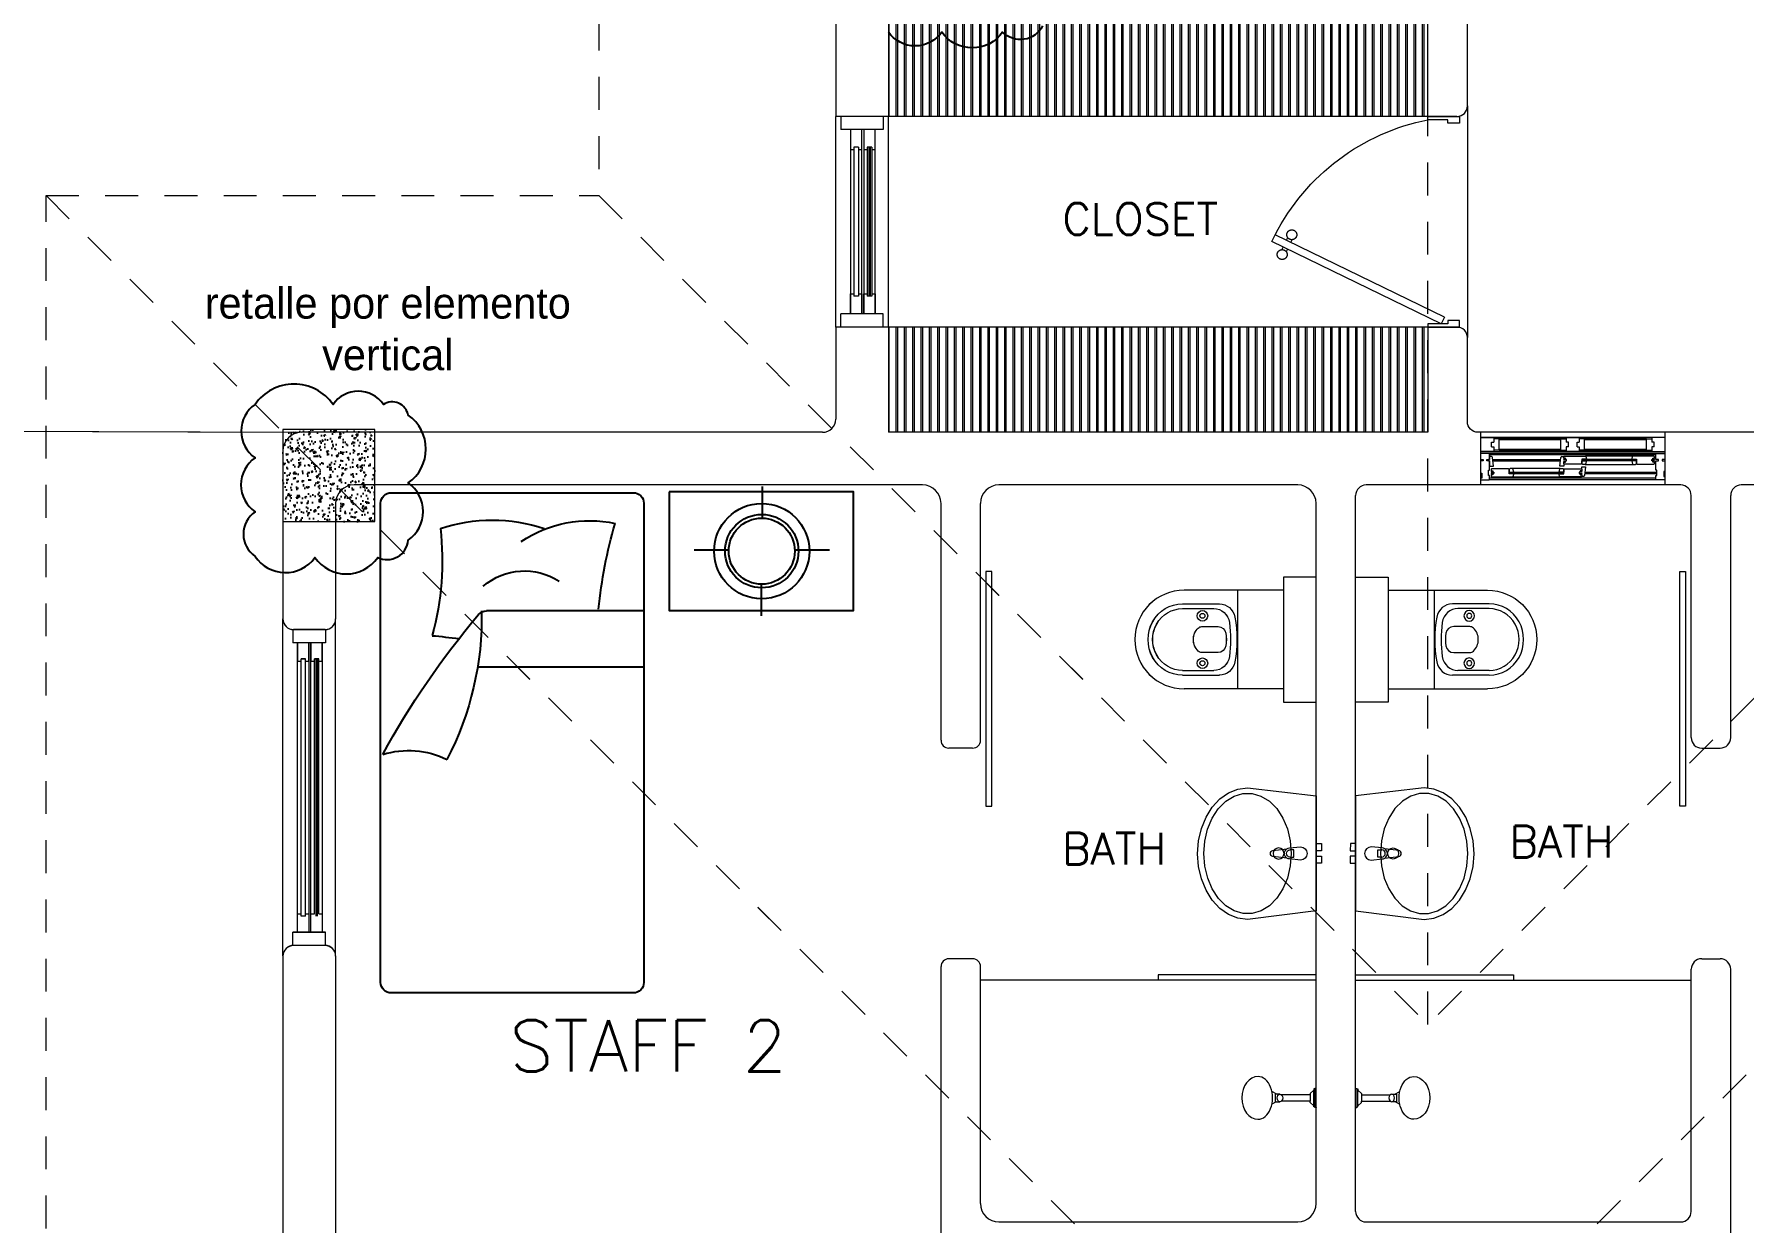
# Model space of a CAD drawing. Header units: metres. Extents: x -232 to 581, y 30 to 789.
# Drawn here: x 90.02 to 96.52, y 660.81 to 665.32 of the extents above; entities that cross this region are included whole.
import ezdxf

# ---------------------------------------------------------------- set-up
doc = ezdxf.new("R2010")
doc.units = ezdxf.units.M
doc.linetypes.add('CONTINU', pattern=[0])
doc.linetypes.add('HIDDEN2', pattern=[0.1875, 0.125, -0.0625])
for name, color, linetype, lineweight in [('A-DOOR', 35, 'Continuous', 5), ('A-WALL', 250, 'Continuous', 20), ('baños', 140, 'Continuous', 0), ('closets', 253, 'Continuous', 0), ('Columnas', 7, 'Continuous', 18), ('cristales', 131, 'Continuous', 0), ('piscina', 131, 'Continuous', 0), ('textos', 7, 'Continuous', 0)]:
    doc.layers.add(name, color=color, linetype=linetype, lineweight=lineweight)
doc.layers.add('HATCH', color=8, linetype='Continuous')
doc.layers.add('MOBILIARIOS', color=252, linetype='Continuous')
doc.layers.add('PISO', color=7, linetype='Continuous', lineweight=5, true_color=0xe6e6e6)
doc.layers.add('Techos 1', color=7, linetype='HIDDEN2', lineweight=9, true_color=0x42391a)
doc.styles.get("Standard").update_dxf_attribs({"font": 'arial.ttf'})

# ---------------------------------------------------------------- blocks, each defined once
blk = doc.blocks.new('Fenton Bead')
at = {"color": 7}
blk.add_lwpolyline([(2.1, 12.5, -0.341999), (0.2, 11), (0, 10.7), (0, 1), (1, 0), (18, 0), (18, 0.5), (14.7, 12.9, 0.339454), (13.2, 14), (4.1, 14, 0.341999)], format="xyb", close=True, dxfattribs=at)
blk = doc.blocks.new('A$C6ca19f56')
at = {"layer": 'A-DOOR', "color": 7}
for p, q in [((0.7, 0.2), (0, 0.2)), ((0.0325, 0.12), (0, 0.12)), ((0, 0.12), (0, 0.097)), ((0.7, 0.12), (0, 0.12)), ((0, 0.097), (0.01, 0.097)), ((0.01, 0.091), (0, 0.091)), ((0, 0.091), (0, 0.0445)), ((0.01, 0.097), (0.01, 0.091)), ((0.024, 0.091), (0.024, 0.097)), ((0.024, 0.097), (0.034, 0.097)), ((0.034, 0.091), (0.024, 0.091)), ((0.034, 0.097), (0.0305, 0.097)), ((0.0305, 0.097), (0.0305, 0.091)), ((0.0305, 0.091), (0.034, 0.091)), ((0.034, 0.1185), (0.0325, 0.12)), ((0.034, 0.097), (0.034, 0.1185)), ((0.034, 0.1185), (0.034, 0.097)), ((0.0417, 0.1075), (0.034, 0.1075)), ((0.034, 0.0555), (0.034, 0.091)), ((0.034, 0.091), (0.034, 0.0715)), ((0.034, 0.0715), (0.049, 0.0715)), ((0.049, 0.0715), (0.0447, 0.1047)), ((0.301, 0.0715), (0.3053, 0.1047)), ((0.316, 0.0715), (0.301, 0.0715)), ((0.3083, 0.1075), (0.316, 0.1075)), ((0.316, 0.1075), (0.3175, 0.109)), ((0.316, 0.102), (0.316, 0.1075)), ((0.322, 0.102), (0.316, 0.102)), ((0.316, 0.097), (0.316, 0.0993)), ((0.316, 0.0993), (0.322, 0.0993)), ((0.326, 0.097), (0.316, 0.097)), ((0.316, 0.089), (0.316, 0.091)), ((0.316, 0.091), (0.326, 0.091)), ((0.322, 0.089), (0.316, 0.089)), ((0.316, 0.0805), (0.316, 0.0863)), ((0.316, 0.0863), (0.322, 0.0863)), ((0.3175, 0.079), (0.316, 0.0805)), ((0.316, 0.0805), (0.316, 0.0715)), ((0.3175, 0.109), (0.3981, 0.109)), ((0.3825, 0.079), (0.3175, 0.079)), ((0.322, 0.0993), (0.322, 0.102)), ((0.322, 0.0863), (0.322, 0.089)), ((0.326, 0.091), (0.326, 0.097)), ((0.384, 0.0805), (0.3825, 0.079)), ((0.4015, 0.098), (0.384, 0.098)), ((0.384, 0.098), (0.384, 0.0805)), ((0.384, 0.095), (0.389, 0.095)), ((0.384, 0.095), (0.389, 0.095)), ((0.384, 0.0595), (0.384, 0.0685)), ((0.384, 0.0685), (0.399, 0.0685)), ((0.389, 0.097), (0.395, 0.093)), ((0.389, 0.093), (0.395, 0.097)), ((0.399, 0.0685), (0.3947, 0.0353)), ((0.3972, 0.078), (0.5788, 0.078)), ((0.3981, 0.109), (0.4, 0.1075)), ((0.5779, 0.109), (0.3981, 0.109)), ((0.4, 0.1075), (0.402, 0.0995)), ((0.402, 0.0985), (0.4015, 0.098)), ((0.402, 0.0995), (0.402, 0.0985)), ((0.576, 0.1075), (0.574, 0.0995)), ((0.574, 0.0995), (0.574, 0.0985)), ((0.574, 0.0985), (0.5745, 0.098)), ((0.5745, 0.098), (0.592, 0.098)), ((0.5779, 0.109), (0.576, 0.1075)), ((0.6585, 0.109), (0.5779, 0.109)), ((0.587, 0.097), (0.581, 0.093)), ((0.587, 0.093), (0.581, 0.097)), ((0.592, 0.095), (0.587, 0.095)), ((0.592, 0.095), (0.587, 0.095)), ((0.592, 0.098), (0.592, 0.0805)), ((0.592, 0.0805), (0.5935, 0.079)), ((0.5935, 0.079), (0.6585, 0.079)), ((0.65, 0.091), (0.65, 0.097)), ((0.65, 0.097), (0.66, 0.097)), ((0.66, 0.091), (0.65, 0.091)), ((0.654, 0.0993), (0.654, 0.102)), ((0.654, 0.102), (0.66, 0.102)), ((0.66, 0.0993), (0.654, 0.0993)), ((0.654, 0.0863), (0.654, 0.089)), ((0.654, 0.089), (0.66, 0.089)), ((0.66, 0.0863), (0.654, 0.0863)), ((0.66, 0.1075), (0.6585, 0.109)), ((0.6585, 0.079), (0.66, 0.0805)), ((0.66, 0.102), (0.66, 0.1075)), ((0.66, 0.097), (0.66, 0.0993)), ((0.66, 0.089), (0.66, 0.091)), ((0.66, 0.0805), (0.66, 0.0863)), ((0.666, 0.1185), (0.6675, 0.12)), ((0.666, 0.097), (0.666, 0.1185)), ((0.676, 0.097), (0.666, 0.097)), ((0.666, 0.0555), (0.666, 0.091)), ((0.666, 0.091), (0.676, 0.091)), ((0.6675, 0.12), (0.7, 0.12)), ((0.676, 0.091), (0.676, 0.097)), ((0.7, 0.097), (0.69, 0.097)), ((0.69, 0.097), (0.69, 0.091)), ((0.69, 0.091), (0.7, 0.091)), ((0.7, 0.12), (0.7, 0.097)), ((0.7, 0.091), (0.7, 0.0505)), ((0, 0.0445), (0.004, 0.0445)), ((0.004, 0.0255), (0, 0.0255)), ((0, 0.0255), (0, 0.0215)), ((0, 0.0215), (0.0015, 0.02)), ((0.7, 0), (0, 0)), ((0.0015, 0.02), (0.0325, 0.02)), ((0.004, 0.0445), (0.004, 0.0255)), ((0.03, 0.0365), (0.03, 0.0555)), ((0.03, 0.0555), (0.034, 0.0555)), ((0.034, 0.0365), (0.03, 0.0365)), ((0.0325, 0.02), (0.034, 0.0215)), ((0.6675, 0.02), (0.0325, 0.02)), ((0.034, 0.0215), (0.034, 0.0365)), ((0.0415, 0.061), (0.04, 0.0595)), ((0.04, 0.0595), (0.04, 0.0537)), ((0.04, 0.0537), (0.046, 0.0537)), ((0.046, 0.051), (0.04, 0.051)), ((0.04, 0.051), (0.04, 0.049)), ((0.04, 0.049), (0.05, 0.049)), ((0.05, 0.043), (0.04, 0.043)), ((0.04, 0.043), (0.04, 0.0407)), ((0.04, 0.0407), (0.046, 0.0407)), ((0.046, 0.038), (0.04, 0.038)), ((0.04, 0.038), (0.04, 0.0325)), ((0.04, 0.0325), (0.0415, 0.031)), ((0.1065, 0.061), (0.0415, 0.061)), ((0.0415, 0.031), (0.1221, 0.031)), ((0.046, 0.0537), (0.046, 0.051)), ((0.046, 0.0407), (0.046, 0.038)), ((0.05, 0.049), (0.05, 0.043)), ((0.108, 0.0595), (0.1065, 0.061)), ((0.108, 0.042), (0.108, 0.0595)), ((0.108, 0.045), (0.113, 0.045)), ((0.108, 0.045), (0.113, 0.045)), ((0.1255, 0.042), (0.108, 0.042)), ((0.113, 0.043), (0.119, 0.047)), ((0.113, 0.047), (0.119, 0.043)), ((0.3028, 0.062), (0.1212, 0.062)), ((0.1221, 0.031), (0.124, 0.0325)), ((0.1221, 0.031), (0.3019, 0.031)), ((0.124, 0.0325), (0.126, 0.0405)), ((0.126, 0.0415), (0.1255, 0.042)), ((0.126, 0.0405), (0.126, 0.0415)), ((0.298, 0.0415), (0.2985, 0.042)), ((0.298, 0.0405), (0.298, 0.0415)), ((0.3, 0.0325), (0.298, 0.0405)), ((0.2985, 0.042), (0.316, 0.042)), ((0.3019, 0.031), (0.3, 0.0325)), ((0.3825, 0.031), (0.3019, 0.031)), ((0.311, 0.043), (0.305, 0.047)), ((0.311, 0.047), (0.305, 0.043)), ((0.316, 0.045), (0.311, 0.045)), ((0.316, 0.045), (0.311, 0.045)), ((0.316, 0.0595), (0.3175, 0.061)), ((0.316, 0.042), (0.316, 0.0595)), ((0.3175, 0.061), (0.3825, 0.061)), ((0.384, 0.049), (0.374, 0.049)), ((0.374, 0.049), (0.374, 0.043)), ((0.374, 0.043), (0.384, 0.043)), ((0.384, 0.0537), (0.378, 0.0537)), ((0.378, 0.0537), (0.378, 0.051)), ((0.378, 0.051), (0.384, 0.051)), ((0.384, 0.0407), (0.378, 0.0407)), ((0.378, 0.0407), (0.378, 0.038)), ((0.378, 0.038), (0.384, 0.038)), ((0.3825, 0.061), (0.384, 0.0595)), ((0.384, 0.0325), (0.3825, 0.031)), ((0.384, 0.0595), (0.384, 0.0537)), ((0.384, 0.051), (0.384, 0.049)), ((0.384, 0.043), (0.384, 0.0407)), ((0.384, 0.038), (0.384, 0.0325)), ((0.3917, 0.0325), (0.384, 0.0325)), ((0.67, 0.0555), (0.666, 0.0555)), ((0.666, 0.0215), (0.666, 0.0365)), ((0.666, 0.0365), (0.67, 0.0365)), ((0.6675, 0.02), (0.666, 0.0215)), ((0.6985, 0.02), (0.6675, 0.02)), ((0.67, 0.0365), (0.67, 0.0555)), ((0.7, 0.0505), (0.696, 0.0505)), ((0.696, 0.0505), (0.696, 0.0315)), ((0.696, 0.0315), (0.7, 0.0315)), ((0.7, 0.0215), (0.6985, 0.02)), ((0.7, 0.0315), (0.7, 0.0215))]:
    blk.add_line(p, q, dxfattribs=at)
at = {"layer": 'A-DOOR', "extrusion": (0, 0, -1)}
for p, q in [((0.7, 0.18), (0, 0.18)), ((0.0413, 0.1622), (0.05, 0.1622)), ((0.0413, 0.1448), (0.0413, 0.1622)), ((0.0413, 0.1448), (0.05, 0.1448)), ((0.3337, 0.1622), (0.325, 0.1622)), ((0.3337, 0.1448), (0.325, 0.1448)), ((0.3337, 0.1448), (0.3337, 0.1622)), ((0.3663, 0.1622), (0.375, 0.1622)), ((0.3663, 0.1448), (0.3663, 0.1622)), ((0.3663, 0.1448), (0.375, 0.1448)), ((0.6587, 0.1622), (0.65, 0.1622)), ((0.6587, 0.1448), (0.65, 0.1448)), ((0.6587, 0.1448), (0.6587, 0.1622)), ((0, 0.127), (0.7, 0.127))]:
    blk.add_line(p, q, dxfattribs=at)
at = {"layer": 'A-DOOR'}
for p, q in [((0.07, 0.175), (0.05, 0.175)), ((0.07, 0.132), (0.05, 0.132)), ((0.07, 0.132), (0.07, 0.175)), ((0.305, 0.1711), (0.07, 0.1711)), ((0.07, 0.1359), (0.07, 0.1711)), ((0.07, 0.1359), (0.305, 0.1359)), ((0.305, 0.132), (0.305, 0.175)), ((0.305, 0.175), (0.325, 0.175)), ((0.305, 0.1359), (0.305, 0.1711)), ((0.305, 0.132), (0.325, 0.132)), ((0.395, 0.175), (0.375, 0.175)), ((0.395, 0.132), (0.375, 0.132)), ((0.395, 0.132), (0.395, 0.175)), ((0.63, 0.1711), (0.395, 0.1711)), ((0.395, 0.1359), (0.395, 0.1711)), ((0.395, 0.1359), (0.63, 0.1359)), ((0.63, 0.132), (0.63, 0.175)), ((0.63, 0.175), (0.65, 0.175)), ((0.63, 0.1359), (0.63, 0.1711)), ((0.63, 0.132), (0.65, 0.132))]:
    blk.add_line(p, q, dxfattribs=at)
at = {"layer": 'A-DOOR', "color": 9, "true_color": 0xc7c8ca}
for p, q in [((0.325, 0.175), (0.07, 0.175)), ((0.07, 0.132), (0.325, 0.132)), ((0.63, 0.175), (0.375, 0.175)), ((0.375, 0.132), (0.63, 0.132))]:
    blk.add_line(p, q, dxfattribs=at)
at = {"layer": 'A-DOOR', "color": 8}
for p, q in [((0.666, 0.114), (0.034, 0.114)), ((0.0457, 0.097), (0.3043, 0.097)), ((0.0465, 0.091), (0.3035, 0.091)), ((0.666, 0.026), (0.034, 0.026)), ((0.3957, 0.043), (0.67, 0.043)), ((0.3965, 0.049), (0.67, 0.049))]:
    blk.add_line(p, q, dxfattribs=at)
at = {"layer": 'A-DOOR', "extrusion": (0, 0, -1)}
for points in [[(0, 0.18), (-0.05, 0.18), (-0.05, 0.1622)], [(-0.05, 0.1448), (-0.05, 0.127), (0, 0.127)], [(-0.325, 0.18), (-0.375, 0.18), (-0.375, 0.1622)], [(-0.375, 0.18), (-0.325, 0.18), (-0.325, 0.1622)], [(-0.375, 0.1448), (-0.375, 0.127), (-0.325, 0.127)], [(-0.325, 0.1448), (-0.325, 0.127), (-0.375, 0.127)], [(-0.7, 0.18), (-0.65, 0.18), (-0.65, 0.1622)], [(-0.65, 0.1448), (-0.65, 0.127), (-0.7, 0.127)]]:
    blk.add_lwpolyline(points, dxfattribs=at)
at = {"layer": 'A-DOOR', "color": 7}
for points in [[(0.384, 0.095), (0.389, 0.095), (0.389, 0.095), (0.384, 0.095)], [(0.587, 0.093), (0.389, 0.093), (0.389, 0.097), (0.587, 0.097)], [(0.587, 0.097), (0.389, 0.097), (0.389, 0.093), (0.587, 0.093)], [(0.389, 0.097), (0.395, 0.097), (0.395, 0.093), (0.389, 0.093)], [(0.4015, 0.098), (0.3895, 0.098), (0.3895, 0.097), (0.4015, 0.097)], [(0.4015, 0.093), (0.3895, 0.093), (0.3895, 0.092), (0.4015, 0.092)], [(0.395, 0.097), (0.4, 0.097), (0.4, 0.093), (0.395, 0.093)], [(0.5745, 0.098), (0.5865, 0.098), (0.5865, 0.097), (0.5745, 0.097)], [(0.5745, 0.093), (0.5865, 0.093), (0.5865, 0.092), (0.5745, 0.092)], [(0.581, 0.097), (0.576, 0.097), (0.576, 0.093), (0.581, 0.093)], [(0.587, 0.097), (0.581, 0.097), (0.581, 0.093), (0.587, 0.093)], [(0.592, 0.095), (0.587, 0.095), (0.587, 0.095), (0.592, 0.095)], [(0.108, 0.045), (0.113, 0.045), (0.113, 0.045), (0.108, 0.045)], [(0.113, 0.043), (0.119, 0.043), (0.119, 0.047), (0.113, 0.047)], [(0.113, 0.047), (0.311, 0.047), (0.311, 0.043), (0.113, 0.043)], [(0.113, 0.043), (0.311, 0.043), (0.311, 0.047), (0.113, 0.047)], [(0.1255, 0.047), (0.1135, 0.047), (0.1135, 0.048), (0.1255, 0.048)], [(0.1255, 0.042), (0.1135, 0.042), (0.1135, 0.043), (0.1255, 0.043)], [(0.119, 0.043), (0.124, 0.043), (0.124, 0.047), (0.119, 0.047)], [(0.2985, 0.047), (0.3105, 0.047), (0.3105, 0.048), (0.2985, 0.048)], [(0.2985, 0.042), (0.3105, 0.042), (0.3105, 0.043), (0.2985, 0.043)], [(0.305, 0.043), (0.3, 0.043), (0.3, 0.047), (0.305, 0.047)], [(0.311, 0.043), (0.305, 0.043), (0.305, 0.047), (0.311, 0.047)], [(0.316, 0.045), (0.311, 0.045), (0.311, 0.045), (0.316, 0.045)]]:
    blk.add_lwpolyline(points, close=True, dxfattribs=at)
for centre, start, end in [((0.0417, 0.1045), 4.28912, 90.00148), ((0.3083, 0.1045), 89.99852, 175.71088), ((0.3917, 0.0355), 269.99852, 355.71088)]:
    blk.add_arc(centre, 0.003, start, end, dxfattribs=at)
at = {"layer": 'cristales', "const_width": 0.004}
for points in [[(0.576, 0.095), (0.4, 0.095)], [(0.124, 0.045), (0.3, 0.045)]]:
    blk.add_lwpolyline(points, dxfattribs=at)
at = {"layer": 'A-DOOR', "color": 7, "yscale": 0.001000000023175567, "zscale": 0.001000000023175567, "rotation": 180}
for p, xscale in [((0.384, 0.092), -0.001000000023175567), ((0.592, 0.092), 0.001000000023175567)]:
    blk.add_blockref('Fenton Bead', p, dxfattribs=dict(at, xscale=xscale))
at = {"layer": 'A-DOOR', "color": 7, "yscale": 0.001000000023175567, "zscale": 0.001000000023175567}
for p, xscale in [((0.108, 0.048), 0.001000000023175567), ((0.316, 0.048), -0.001000000023175567)]:
    blk.add_blockref('Fenton Bead', p, dxfattribs=dict(at, xscale=xscale))
blk = doc.blocks.new('A$C95be60c7')
at = {"layer": 'A-DOOR'}
for p, q in [((0.4752, 0.7426), (0.4497, 0.7302)), ((0.762, 0.0876), (0.4497, 0.7302)), ((0.7875, 0.1), (0.4752, 0.7426)), ((0.4703, 0.6879), (0.4601, 0.6829)), ((0.4785, 0.671), (0.4683, 0.666)), ((0.4958, 0.7003), (0.506, 0.7052)), ((0.504, 0.6833), (0.5143, 0.6883)), ((0.762, 0.0876), (0.7875, 0.1))]:
    blk.add_line(p, q, dxfattribs=at)
for points in [[(0, 0.03), (0.025, 0.03), (0.025, 0.075), (0.0125, 0.075), (0.0125, 0.15), (0, 0.15), (0, 0.03)], [(0.8, 0.03), (0.775, 0.03), (0.775, 0.075), (0.7875, 0.075), (0.7875, 0.15), (0.8, 0.15), (0.8, 0.03)]]:
    blk.add_lwpolyline(points, dxfattribs=at)
blk.add_arc((0.8309, -0.0119), 0.8343, 117.18736, 168.8099, dxfattribs=at)
for points in [[(0.506, 0.7039), (0.506, 0.709), (0.511, 0.7177), (0.5198, 0.7227), (0.5298, 0.7227), (0.5386, 0.7177), (0.5436, 0.7089), (0.5436, 0.6989), (0.5386, 0.6901), (0.5298, 0.6851), (0.5197, 0.6851), (0.511, 0.6901), (0.506, 0.6989), (0.506, 0.7039)], [(0.4307, 0.6673), (0.4307, 0.6724), (0.4358, 0.6811), (0.4445, 0.6861), (0.4546, 0.6861), (0.4633, 0.6811), (0.4684, 0.6724), (0.4683, 0.6623), (0.4633, 0.6535), (0.4546, 0.6485), (0.4445, 0.6485), (0.4357, 0.6536), (0.4307, 0.6623), (0.4307, 0.6673)]]:
    blk.add_open_spline(points, degree=2, dxfattribs=at)
blk = doc.blocks.new('A$C013342c3')
at = {"layer": 'baños', "linetype": 'Continuous'}
for p, q in [((0.1327, 0.0959, -0.0887), (0.1145, 0.106, -0.1376)), ((0.1305, 0.0667, -0.0849), (0.1145, 0.0578, -0.1376)), ((0.1447, 0.0959, -0.0497), (0.127, 0.0959, -0.0497)), ((0.127, 0.0959, -0.0497), (0.127, 0.0667, -0.0497)), ((0.127, 0.0667, -0.0497), (0.1446, 0.0667, -0.0497)), ((0.2591, 0.0932, -0.0114), (0.1506, 0.0931, -0.0549)), ((0.2591, 0.0693, -0.0114), (0.1506, 0.0694, -0.0549)), ((0.2592, 0.0984, -1.0732), (0.2591, 0.0932, -0.0114)), ((0.2591, 0.0932, -0.0114), (0.2591, 0.0693, -0.0113)), ((0.2592, 0.0642, -1.0732), (0.2591, 0.0693, -0.0114)), ((0.2731, 0.1112), (0.2592, 0.0984, -1.0732)), ((0.2775, 0.1152), (0.2731, 0.1152)), ((0.2731, 0.1152), (0.2731, 0.1112)), ((0.2731, 0.0513), (0.2731, 0.1112)), ((0.2821, 0.1176), (0.2775, 0.1176)), ((0.2775, 0.1176), (0.2775, 0.1152)), ((0.2775, 0.1152), (0.2775, 0.0473)), ((0.2821, 0.1163), (0.2821, 0.1176)), ((0.2821, 0.0462), (0.2821, 0.1163)), ((0.2731, 0.0513), (0.2592, 0.0642, -1.0732)), ((0.2731, 0.0473), (0.2731, 0.0513)), ((0.2775, 0.0473), (0.2731, 0.0473)), ((0.2775, 0.0449), (0.2775, 0.0473)), ((0.2821, 0.0449), (0.2775, 0.0449)), ((0.2821, 0.0462), (0.2821, 0.0449))]:
    blk.add_line(p, q, dxfattribs=at)
for ratio, start_param, end_param in [(0.757088, 3.141593, 6.283185), (0.681889, 0, 3.141593)]:
    blk.add_ellipse((0.0615, 0.0812, -0.1376), major_axis=(-0.0002, -0.0812), ratio=ratio, start_param=start_param, end_param=end_param, dxfattribs=at)
blk.add_ellipse((0.1447, 0.0813, -0.0497), major_axis=(0, -0.0146), ratio=0.718224, dxfattribs=at)
blk = doc.blocks.new('A$Cbbaa2d29')
at = {"layer": 'baños'}
for p, q in [((0.0499, 0.1234), (0.0499, 0.5009)), ((0.1017, 0.5075), (0.1017, 0.3676)), ((0.1199, 0.5075), (0.1199, 0.3887)), ((0.3549, 0.5075), (0.3549, 0.3887)), ((0.373, 0.5075), (0.373, 0.3676)), ((0.4249, 0.1234), (0.4249, 0.5009)), ((0.1881, 0.3727), (0.1881, 0.434)), ((0.2866, 0.434), (0.2866, 0.3727)), ((0.4249, 0.2984), (0.0499, 0.2984))]:
    blk.add_line(p, q, dxfattribs=at)
blk.add_lwpolyline([(0, 0.1234), (0, 0), (0.4747, 0), (0.4747, 0.1234)], close=True, dxfattribs=at)
for centre, radius in [((0.1474, 0.4318), 0.0201), ((0.1474, 0.4318), 0.00947), ((0.3274, 0.4318), 0.0201), ((0.3274, 0.4318), 0.00947)]:
    blk.add_circle(centre, radius, dxfattribs=at)
blk.add_arc((0.2374, 0.5009), 0.1875, 0, 180, dxfattribs=at)
at = {"layer": 'baños', "extrusion": (0, 0, -1)}
for centre, major_axis, ratio, start_param, end_param in [((0.2374, 0.5075), (-0.1356, 0), 0.964958, 0, 3.141593), ((0.2374, 0.5075), (-0.1175, 0), 0.964958, 0, 3.141593), ((0.2374, 0.407), (0.0601, 0), 0.98668, 3.898776, 5.526002), ((0.2084, 0.434), (-0.0203, 0), 0.98668, 0, 0.757183), ((0.2663, 0.434), (0.0203, 0), 0.98668, -0.757183, 0), ((0.1639, 0.3676), (0.0622, 0), 0.964958, 1.761771, 3.141593), ((0.182, 0.3887), (0.0622, 0), 0.964958, 1.721071, 3.141593), ((0.2374, 0.7413), (-0.4317, 0), 0.964958, 4.562115, 4.862663), ((0.2185, 0.3727), (0.0304, 0), 0.98668, 1.75053, 3.141593), ((0.2374, 0.4749), (0.1357, 0), 0.98668, 1.391062, 1.75053), ((0.2562, 0.3727), (0.0304, 0), 0.98668, 0, 1.391062), ((0.2927, 0.3887), (-0.0622, 0), 0.964958, 3.141593, 4.562115), ((0.3108, 0.3676), (0.0622, 0), 0.964958, 0, 1.379822), ((0.2374, 0.7342), (0.4491, 0), 0.964958, 1.379822, 1.761771)]:
    blk.add_ellipse(centre, major_axis=major_axis, ratio=ratio, start_param=start_param, end_param=end_param, dxfattribs=at)
blk = doc.blocks.new('Basin 22')
at = {"layer": 'baños'}
for p, q in [((-218.5, 0), (-250.6, -260.4)), ((218.5, 0), (-218.5, 0)), ((-10.5, 20), (-37.5, 20)), ((-37.5, 20), (-37.5, 0)), ((-37.5, 0), (-10.5, 0)), ((-10.5, 0), (-10.5, 20)), ((37.5, 20), (10.5, 20)), ((10.5, 20), (10.5, 0)), ((10.5, 0), (37.5, 0)), ((37.5, 0), (37.5, 20)), ((250, -260.4), (218.5, 0)), ((-218.4, -0.4), (-218.5, -0.4)), ((-218.4, -0.4), (-218.5, -0.4)), ((-25, -59.4), (-21, -101.4)), ((21, -101.4), (25, -59.4)), ((218.5, -0.4), (218.4, -0.4)), ((218.5, -0.4), (218.4, -0.4)), ((-134.7, -126.2), (-170.3, -149.4)), ((-93.2, -108.9), (-134.7, -126.2)), ((-47.6, -98.2), (-93.2, -108.9)), ((0, -94.6), (-47.6, -98.2)), ((-17.7, -110.9), (-11.1, -163.8)), ((-13.6, -99.2), (-13.6, -84.3)), ((-13.6, -84.3), (13.6, -84.3)), ((47.6, -98.2), (0, -94.6)), ((11.1, -163.8), (17.7, -110.9)), ((13.6, -84.3), (13.6, -99.2)), ((93.2, -108.9), (47.6, -98.2)), ((134.7, -126.2), (93.2, -108.9)), ((170.3, -149.4), (134.7, -126.2)), ((-198.5, -177.5), (-218, -209.2)), ((-170.3, -149.4), (-198.5, -177.5)), ((198.5, -177.5), (170.3, -149.4)), ((218, -209.2), (198.5, -177.5)), ((-218, -209.2), (-227.9, -243.1)), ((-227.9, -243.1), (-227.9, -277.8)), ((227.9, -243.1), (218, -209.2)), ((227.9, -277.8), (227.9, -243.1)), ((-250.6, -260.4), (-245.8, -297.4)), ((-245.8, -297.4), (-231.6, -333)), ((-227.9, -277.8), (-218, -311.7)), ((-218, -311.7), (-198.5, -343.4)), ((198.5, -343.4), (218, -311.7)), ((218, -311.7), (227.9, -277.8)), ((230.4, -333), (244.6, -297.4)), ((244.6, -297.4), (249.4, -260.4)), ((-231.6, -333), (-208.5, -365.7)), ((-208.5, -365.7), (-177.4, -394.5)), ((-198.5, -343.4), (-170.3, -371.4)), ((-170.3, -371.4), (-134.7, -394.6)), ((134.7, -394.6), (170.3, -371.4)), ((170.3, -371.4), (198.5, -343.4)), ((176.2, -394.5), (207.3, -365.7)), ((207.3, -365.7), (230.4, -333)), ((-177.4, -394.5), (-139.5, -418.1)), ((-139.5, -418.1), (-96.3, -435.6)), ((-134.7, -394.6), (-93.2, -412)), ((-96.3, -435.6), (-49.4, -446.4)), ((-93.2, -412), (-47.6, -422.7)), ((-49.4, -446.4), (-0.6, -450)), ((-47.6, -422.7), (0, -426.3)), ((-0.6, -450), (48.2, -446.4)), ((0, -426.3), (47.6, -422.7)), ((47.6, -422.7), (93.2, -412)), ((48.2, -446.4), (95.1, -435.6)), ((93.2, -412), (134.7, -394.6)), ((95.1, -435.6), (138.3, -418.1)), ((138.3, -418.1), (176.2, -394.5))]:
    blk.add_line(p, q, dxfattribs=at)
blk.add_circle((0, -142.6), 21, dxfattribs=at)
for centre, radius, start, end in [((0, -59.4), 25, 0, 180), ((0, -99.5), 21.1, 185.16961, 212.77103), ((0, -99.5), 21.1, 212.77103, 327.22897), ((0, -99.2), 13.6, 180, 0), ((0, -99.5), 21.1, 327.22897, 354.83039), ((0, -162.4), 11.2, 187.13892, 352.86108)]:
    blk.add_arc(centre, radius, start, end, dxfattribs=at)
blk = doc.blocks.new('27.11.2025 LN09 1ER NIVEL')
at = {"layer": 'closets', "true_color": 0x000000, "transparency": 33554687}
h = blk.add_hatch(dxfattribs=at)
h.set_pattern_fill('LINE', color=18, scale=0.01, angle=90)
h.set_pattern_definition([(90, (62.180153, 284.703345), (-0.03175, 2e-18), [])])
h.paths.add_polyline_path([(170.0838, 99.2441), (172.1333, 99.2441), (172.1333, 98.8441), (170.0838, 98.8441)])
h = blk.add_hatch(dxfattribs=at)
h.set_pattern_fill('LINE', color=18, scale=0.01, angle=90)
h.set_pattern_definition([(90, (62.180153, 283.503384), (-0.03175, 2e-18), [])])
h.paths.add_polyline_path([(170.0833, 98.0441), (172.1338, 98.0441), (172.1338, 97.6441), (170.0833, 97.6441)])
at = {"layer": 'A-DOOR', "color": 18, "true_color": 0x000000}
for p, q in [((169.8838, 98.0441), (169.8838, 98.8441)), ((169.9038, 98.8441), (169.9038, 98.7941)), ((170.0638, 98.7941), (169.9038, 98.7941)), ((169.9402, 98.7941), (169.9402, 98.0941)), ((169.9832, 98.0941), (169.9832, 98.7941)), ((169.9908, 98.7941), (169.9908, 98.0941)), ((170.0338, 98.0941), (170.0338, 98.7941)), ((170.0638, 98.8441), (170.0638, 98.7941)), ((170.0838, 98.0441), (170.0838, 98.8441)), ((169.953, 98.7273), (169.953, 98.1609)), ((169.9704, 98.7273), (169.953, 98.7273)), ((169.9704, 98.7273), (169.9704, 98.1609)), ((170.0036, 98.7273), (170.0036, 98.1609)), ((170.021, 98.7273), (170.0036, 98.7273)), ((170.021, 98.7273), (170.021, 98.1609)), ((169.9704, 98.1609), (169.953, 98.1609)), ((170.021, 98.1609), (170.0036, 98.1609)), ((170.0638, 98.0941), (169.9038, 98.0941)), ((169.9038, 98.0441), (169.9038, 98.0941)), ((170.0638, 98.0441), (170.0638, 98.0941)), ((167.8213, 96.8948), (167.8213, 96.8448)), ((167.9453, 96.8448), (167.8213, 96.8448)), ((167.8397, 95.7448), (167.8397, 96.8448)), ((167.8827, 96.8448), (167.8827, 95.7448)), ((167.8903, 95.7448), (167.8903, 96.8448)), ((167.9333, 96.8448), (167.9333, 95.7448)), ((167.9453, 96.8948), (167.9453, 96.8448)), ((167.8525, 95.8061), (167.8525, 96.7835)), ((167.8699, 96.7835), (167.8525, 96.7835)), ((167.8699, 95.8061), (167.8699, 96.7835)), ((167.9031, 95.8148), (167.9031, 96.7835)), ((167.9205, 96.7835), (167.9031, 96.7835)), ((167.9205, 95.8148), (167.9205, 96.7835)), ((167.8699, 95.8061), (167.8525, 95.8061)), ((167.9453, 95.7448), (167.8213, 95.7448)), ((167.8213, 95.6948), (167.8213, 95.7448)), ((167.9453, 95.6948), (167.9453, 95.7448))]:
    blk.add_line(p, q, dxfattribs=at)
for points in [[(169.9704, 98.7189), (169.9832, 98.7189), (169.9832, 98.7941), (169.9402, 98.7941), (169.9402, 98.7189), (169.953, 98.7189)], [(170.021, 98.7189), (170.0338, 98.7189), (170.0338, 98.7941), (169.9908, 98.7941), (169.9908, 98.7189), (170.0036, 98.7189)], [(169.9704, 98.1696), (169.9832, 98.1696), (169.9832, 98.0941), (169.9402, 98.0941), (169.9402, 98.1696), (169.953, 98.1696)], [(170.021, 98.1696), (170.0338, 98.1696), (170.0338, 98.0941), (169.9908, 98.0941), (169.9908, 98.1696), (170.0036, 98.1696)], [(167.8699, 96.7748), (167.8827, 96.7748), (167.8827, 96.8448), (167.8397, 96.8448), (167.8397, 96.7748), (167.8525, 96.7748)], [(167.9205, 96.7748), (167.9333, 96.7748), (167.9333, 96.8448), (167.8903, 96.8448), (167.8903, 96.7748), (167.9031, 96.7748)], [(167.8699, 95.8148), (167.8827, 95.8148), (167.8827, 95.7448), (167.8397, 95.7448), (167.8397, 95.8148), (167.8525, 95.8148)], [(167.9205, 95.8148), (167.9333, 95.8148), (167.9333, 95.7448), (167.8903, 95.7448), (167.8903, 95.8148), (167.9031, 95.8148)]]:
    blk.add_lwpolyline(points, dxfattribs=at)
for points in [[(170.4763, 97.1156), (170.4546, 97.1156), (170.4546, 96.2236), (170.4763, 96.2236)], [(173.0903, 97.1156), (173.112, 97.1156), (173.112, 96.2236), (173.0903, 96.2236)]]:
    blk.add_lwpolyline(points, close=True, dxfattribs=at)
at = {"layer": 'A-WALL', "color": 18, "true_color": 0x000000}
for p, q in [((169.8838, 99.3641), (169.8838, 98.8441)), ((170.0838, 99.2441), (170.0838, 98.8441)), ((172.1338, 98.8441), (172.1338, 99.2441)), ((172.2838, 98.8841), (172.2838, 99.2041)), ((170.0838, 98.8441), (169.8838, 98.8441)), ((172.2438, 98.8441), (172.1338, 98.8441)), ((169.8838, 98.0441), (169.8838, 97.6941)), ((170.0838, 98.0441), (169.8838, 98.0441)), ((170.0838, 98.0441), (170.0838, 97.6441)), ((169.8338, 97.6441), (167.8538, 97.6441)), ((172.3338, 97.6441), (172.3338, 97.4441)), ((173.0338, 97.6441), (173.0338, 97.4441)), ((167.7838, 97.5741), (167.7838, 96.9348)), ((170.2138, 97.4441), (168.0538, 97.4441)), ((171.6388, 97.4441), (170.5038, 97.4441)), ((172.3338, 97.4441), (171.8988, 97.4441)), ((173.0938, 97.4441), (173.0338, 97.4441)), ((173.5838, 97.4441), (173.3238, 97.4441)), ((167.9838, 97.3741), (167.9838, 96.9348)), ((170.2838, 96.4741), (170.2838, 97.3741)), ((170.4338, 96.4741), (170.4338, 97.3741)), ((171.7088, 94.7141), (171.7088, 97.3741)), ((171.8588, 94.6841), (171.8588, 97.4041)), ((173.1338, 96.4841), (173.1338, 97.4041)), ((173.2838, 96.4841), (173.2838, 97.4041)), ((167.7838, 95.6548), (167.7838, 96.9348)), ((167.9838, 95.6548), (167.9838, 96.9348)), ((167.9438, 96.8948), (167.8238, 96.8948)), ((170.4038, 96.4441), (170.3138, 96.4441)), ((173.1738, 96.4441), (173.2438, 96.4441)), ((167.9438, 95.6948), (167.8238, 95.6948)), ((167.7838, 95.6548), (167.7838, 93.2341)), ((167.9838, 95.6548), (167.9838, 93.9941)), ((170.2838, 94.0341), (170.2838, 95.6141)), ((170.4038, 95.6441), (170.3138, 95.6441)), ((170.4338, 94.7141), (170.4338, 95.6141)), ((173.1738, 95.6441), (173.2438, 95.6441)), ((173.1338, 94.6841), (173.1338, 95.6041)), ((173.2838, 94.0341), (173.2838, 95.6041)), ((170.5038, 94.6441), (171.6388, 94.6441)), ((171.8988, 94.6441), (173.0938, 94.6441))]:
    blk.add_line(p, q, dxfattribs=at)
blk.add_lwpolyline([(172.6838, 97.6441), (172.3238, 97.6441, -0.414214), (172.2838, 97.6841), (172.2838, 98.0041, 0.414214), (172.2438, 98.0441), (172.1338, 98.0441), (172.1338, 97.6441), (170.0838, 97.6441)], format="xyb", dxfattribs=at)
blk.add_lwpolyline([(173.5838, 97.6441), (173.0338, 97.6441)], dxfattribs=at)
for centre, radius, start, end in [((172.2438, 98.8841), 0.04, 270, 360), ((169.8338, 97.6941), 0.05, 270, 360), ((167.8538, 97.5741), 0.07, 90, 180), ((168.0538, 97.3741), 0.07, 90, 180), ((170.2138, 97.3741), 0.07, 360, 90), ((170.5038, 97.3741), 0.07, 90, 180), ((171.6388, 97.3741), 0.07, 360, 90), ((171.8988, 97.4041), 0.04, 90, 180), ((173.0938, 97.4041), 0.04, 0, 90), ((173.3238, 97.4041), 0.04, 90, 180), ((167.8238, 96.9348), 0.04, 180, 270), ((167.9438, 96.9348), 0.04, 270, 0), ((170.3138, 96.4741), 0.03, 180, 270), ((170.4038, 96.4741), 0.03, 270, 360), ((173.1738, 96.4841), 0.04, 180, 270), ((173.2438, 96.4841), 0.04, 270, 360), ((167.8238, 95.6548), 0.04, 90, 180), ((167.9438, 95.6548), 0.04, 0, 90), ((170.3138, 95.6141), 0.03, 90, 180), ((170.4038, 95.6141), 0.03, 360, 90), ((173.1738, 95.6041), 0.04, 90, 180), ((173.2438, 95.6041), 0.04, 360, 90), ((170.5038, 94.7141), 0.07, 180, 270), ((171.6388, 94.7141), 0.07, 270, 360), ((171.8988, 94.6841), 0.04, 180, 270), ((173.0938, 94.6841), 0.04, 270, 0)]:
    blk.add_arc(centre, radius, start, end, dxfattribs=at)
at = {"layer": 'baños', "color": 18, "true_color": 0x000000}
for p, q in [((171.7088, 95.5631), (170.4338, 95.5631)), ((171.1088, 95.5831), (171.1088, 95.5631)), ((171.7088, 95.5831), (171.1088, 95.5831)), ((171.8588, 95.5831), (172.4588, 95.5831)), ((171.8588, 95.5631), (173.1338, 95.5631)), ((172.4588, 95.5831), (172.4588, 95.5631))]:
    blk.add_line(p, q, dxfattribs=at)
at = {"layer": 'closets', "color": 18, "true_color": 0x000000, "transparency": 33554687}
for p, q in [((172.1333, 98.8441), (170.0838, 98.8441)), ((172.1338, 98.0441), (170.0838, 98.0441))]:
    blk.add_line(p, q, dxfattribs=at)
at = {"layer": 'piscina', "color": 18, "true_color": 0x000000, "const_width": 0.01}
for points in [[(170.0123, 98.7273), (170.0123, 98.1609)], [(167.9118, 96.7835), (167.9118, 95.8061)]]:
    blk.add_lwpolyline(points, dxfattribs=at)
at = {"layer": 'PISO', "color": 18, "true_color": 0x000000}
for p, q in [((172.2838, 98.8841), (172.2838, 98.0041)), ((166.6837, 97.6484), (167.8538, 97.6441))]:
    blk.add_line(p, q, dxfattribs=at)
at = {"layer": 'Techos 1', "color": 18, "true_color": 0x000000}
for p, q in [((172.1338, 95.3941), (172.1338, 107.0941)), ((168.9838, 103.9441), (168.9838, 98.544)), ((166.8838, 98.5441), (168.9838, 98.5441)), ((166.8838, 90.344), (166.8838, 98.544)), ((166.8838, 98.544), (170.9838, 94.4441)), ((168.9838, 98.544), (172.1338, 95.3941)), ((175.2838, 98.5441), (172.1338, 95.3941)), ((176.6838, 98.5441), (172.5838, 94.4441))]:
    blk.add_line(p, q, dxfattribs=at)
at = {"color": 18, "true_color": 0x000000}
blk.add_blockref('A$C6ca19f56', (172.3338, 97.4441), dxfattribs=at)
at = {"layer": 'A-DOOR', "color": 18, "true_color": 0x000000, "xscale": -1.000000000000002, "rotation": 90}
blk.add_blockref('A$C95be60c7', (172.2838, 98.8441), dxfattribs=at)
at = {"layer": 'baños', "color": 18, "true_color": 0x000000, "rotation": 90}
blk.add_blockref('A$Cbbaa2d29', (171.7087, 96.6194), dxfattribs=at)
at = {"layer": 'baños', "color": 18, "true_color": 0x000000, "xscale": -1, "rotation": 270}
blk.add_blockref('A$Cbbaa2d29', (171.8588, 96.6194), dxfattribs=at)
at = {"layer": 'baños', "color": 18, "true_color": 0x000000, "yscale": 0.001000000000057999}
for p, xscale, rotation in [((171.7088, 96.0441), -0.001000000000057999, 270.0521775938394), ((171.8588, 96.0441), 0.001000000000057999, 89.94782240616065)]:
    blk.add_blockref('Basin 22', p, dxfattribs=dict(at, xscale=xscale, rotation=rotation))
at = {"layer": 'baños', "color": 18, "linetype": 'CONTINU', "true_color": 0x000000}
blk.add_blockref('A$C013342c3', (171.4266, 95.034), dxfattribs=at)
at = {"layer": 'baños', "color": 18, "linetype": 'CONTINU', "true_color": 0x000000, "xscale": -1}
blk.add_blockref('A$C013342c3', (172.1409, 95.034), dxfattribs=at)
at = {"layer": 'textos', "color": 18, "true_color": 0x000000}
for s, insert, char_height, width, attachment_point in [('\\pxqc;{\\Fromans|c0;\\H0.8x;CLOSET\\H1.25x; }', (172.7434, 98.3948), 0.15, 3.404877, 9), ('\\pxqc;{\\Fromans|c0;\\H0.8x;BATH}', (174.3435, 96.0287), 0.15, 3.404877, 9), ('\\pxqc;{\\Fromans|c0;\\H0.8x;BATH}', (172.6442, 96.0022), 0.15, 3.404877, 9), ('{\\Fromans|c0; STAFF 2}', (168.5109, 95.2154), 0.195, 3.386779, 7)]:
    blk.add_mtext(s, dxfattribs=dict(at, insert=insert, char_height=char_height, width=width, attachment_point=attachment_point))
blk = doc.blocks.new('SBED BL22')
at = {"layer": 'MOBILIARIOS'}
for p, q in [((0.0024, -0.4088), (0.5977, -0.4088)), ((0.0024, -0.622), (0.6287, -0.622))]:
    blk.add_line(p, q, dxfattribs=at)
blk.add_lwpolyline([(1, -1.82), (1, 0, 0.414214), (0.96, 0.04), (0.04, 0.04, 0.414214), (0, 0), (0, -1.82, 0.414214), (0.04, -1.86), (0.96, -1.86, 0.414214)], format="xyb", close=True, dxfattribs=at)
for centre, radius, start, end in [((0.5755, -0.6929), 0.6292, 71.72793, 108.27207), ((0.206, -0.5325), 0.4662, 56.11499, 102.01884), ((-1.5957, -0.5731), 1.7755, 5.51124, 16.23934), ((1.8554, -0.2171), 1.0894, 173.5834, 195.20556), ((0.4533, -0.4985), 0.2414, 49.53815, 122.99188), ((0.5977, -0.4488), 0.04, 40.11704, 90), ((1.7867, -0.4334), 1.1707, 178.79663, 207.44699), ((-1.8433, -2.5056), 3.232, 28.68535, 40.11704), ((1.0264, -3.0153), 2.5222, 95.0578, 97.38857), ((0.8936, -1.272), 0.3327, 72.79903, 116.00684)]:
    blk.add_arc(centre, radius, start, end, dxfattribs=at)
blk = doc.blocks.new('20.03.2026 LN 09 PRIMER NIVEL ARQ')
at = {"layer": 'closets', "transparency": 33554687}
h = blk.add_hatch(dxfattribs=at)
h.set_pattern_fill('LINE', color=1, scale=0.01, angle=90)
h.set_pattern_definition([(90, (-118.43962, 130.966062), (-0.03175, 2e-18), [])])
h.paths.add_polyline_path([(-10.536, -54.4932), (-8.4865, -54.4932), (-8.4865, -54.8932), (-10.536, -54.8932)])
h = blk.add_hatch(dxfattribs=at)
h.set_pattern_fill('LINE', color=1, scale=0.01, angle=90)
h.set_pattern_definition([(90, (-118.43962, 129.7661), (-0.03175, 2e-18), [])])
h.paths.add_polyline_path([(-10.5365, -55.6932), (-8.486, -55.6932), (-8.486, -56.0932), (-10.5365, -56.0932)])
at = {"layer": 'HATCH'}
h = blk.add_hatch(dxfattribs=at)
h.set_pattern_fill('AR-CONC', color=1, scale=0.00032)
h.set_pattern_definition([(50, (109.59505, -7.243447), (0.058299094, -0.005100507), [0.006096, -0.067056]), (355, (109.59505, -7.24345), (-0.011277895, 0.06113819), [0.0048768, -0.053644987]), (100.451445, (109.59991, -7.24387), (0.0470212, 0.05603768), [0.005180803, -0.056988878]), (46.1842, (109.59505, -7.22719), (0.086745293, -0.013453545), [0.009144, -0.100584]), (96.63556, (109.60228, -7.22831), (0.075969323, 0.07917636), [0.00777121, -0.085483395]), (351.18415, (109.59505, -7.22719), (0.07596932, 0.07917636), [0.00731519, -0.080467114]), (21, (109.60318, -7.231255), (0.048516605, -0.032724863), [0.006096, -0.067056]), (326, (109.60318, -7.231255), (0.01977665, 0.05894015), [0.0048768, -0.0536448]), (71.451445, (109.607223, -7.23398), (0.068293254, 0.026215286), [0.005180803, -0.05698878]), (37.5, (109.595052, -7.243447), (0.000988353, 0.0270576124), [0, -0.05299456, 0, -0.0544576, 0, -0.053848]), (7.5, (109.595052, -7.243447), (0.021382292, 0.032057784), [0, -0.03104896, 0, -0.05177536, 0, -0.0205232]), (327.5, (109.576927, -7.243447), (0.0433889905, -0.001833198), [0, -0.02032, 0, -0.0633984, 0, -0.0841248]), (317.5, (109.5688, -7.243447), (0.047401338, 0.008136477), [0, -0.026416, 0, -0.04210304, 0, -0.0597408])])
h.paths.add_polyline_path([(-12.8367, -56.4322), (-12.4867, -56.4322), (-12.4867, -56.0822), (-12.8367, -56.0822)])
at = {"layer": 'A-DOOR', "color": 1}
for p, q in [((-10.736, -55.6932), (-10.736, -54.8932)), ((-10.716, -54.8932), (-10.716, -54.9432)), ((-10.556, -54.9432), (-10.716, -54.9432)), ((-10.6796, -54.9432), (-10.6796, -55.6432)), ((-10.6366, -55.6432), (-10.6366, -54.9432)), ((-10.629, -54.9432), (-10.629, -55.6432)), ((-10.586, -55.6432), (-10.586, -54.9432)), ((-10.556, -54.8932), (-10.556, -54.9432)), ((-10.536, -55.6932), (-10.536, -54.8932)), ((-10.6668, -55.01), (-10.6668, -55.5764)), ((-10.6494, -55.01), (-10.6668, -55.01)), ((-10.6494, -55.01), (-10.6494, -55.5764)), ((-10.6162, -55.01), (-10.6162, -55.5764)), ((-10.5988, -55.01), (-10.6162, -55.01)), ((-10.5988, -55.01), (-10.5988, -55.5764)), ((-10.6494, -55.5764), (-10.6668, -55.5764)), ((-10.5988, -55.5764), (-10.6162, -55.5764)), ((-10.556, -55.6432), (-10.716, -55.6432)), ((-10.716, -55.6932), (-10.716, -55.6432)), ((-10.556, -55.6932), (-10.556, -55.6432)), ((-12.7985, -56.8432), (-12.7985, -56.8932)), ((-12.6745, -56.8932), (-12.7985, -56.8932)), ((-12.7801, -57.9932), (-12.7801, -56.8932)), ((-12.7371, -56.8932), (-12.7371, -57.9932)), ((-12.7295, -57.9932), (-12.7295, -56.8932)), ((-12.6865, -56.8932), (-12.6865, -57.9932)), ((-12.6745, -56.8432), (-12.6745, -56.8932)), ((-12.7673, -57.9319), (-12.7673, -56.9545)), ((-12.7499, -56.9545), (-12.7673, -56.9545)), ((-12.7499, -57.9319), (-12.7499, -56.9545)), ((-12.7167, -57.9232), (-12.7167, -56.9545)), ((-12.6993, -56.9545), (-12.7167, -56.9545)), ((-12.6993, -57.9232), (-12.6993, -56.9545)), ((-12.7499, -57.9319), (-12.7673, -57.9319)), ((-12.6745, -57.9932), (-12.7985, -57.9932)), ((-12.7985, -58.0432), (-12.7985, -57.9932)), ((-12.6745, -58.0432), (-12.6745, -57.9932))]:
    blk.add_line(p, q, dxfattribs=at)
for points in [[(-10.6494, -55.0184), (-10.6366, -55.0184), (-10.6366, -54.9432), (-10.6796, -54.9432), (-10.6796, -55.0184), (-10.6668, -55.0184)], [(-10.5988, -55.0184), (-10.586, -55.0184), (-10.586, -54.9432), (-10.629, -54.9432), (-10.629, -55.0184), (-10.6162, -55.0184)], [(-10.6494, -55.5677), (-10.6366, -55.5677), (-10.6366, -55.6432), (-10.6796, -55.6432), (-10.6796, -55.5677), (-10.6668, -55.5677)], [(-10.5988, -55.5677), (-10.586, -55.5677), (-10.586, -55.6432), (-10.629, -55.6432), (-10.629, -55.5677), (-10.6162, -55.5677)], [(-12.7499, -56.9632), (-12.7371, -56.9632), (-12.7371, -56.8932), (-12.7801, -56.8932), (-12.7801, -56.9632), (-12.7673, -56.9632)], [(-12.6993, -56.9632), (-12.6865, -56.9632), (-12.6865, -56.8932), (-12.7295, -56.8932), (-12.7295, -56.9632), (-12.7167, -56.9632)], [(-12.7499, -57.9232), (-12.7371, -57.9232), (-12.7371, -57.9932), (-12.7801, -57.9932), (-12.7801, -57.9232), (-12.7673, -57.9232)], [(-12.6993, -57.9232), (-12.6865, -57.9232), (-12.6865, -57.9932), (-12.7295, -57.9932), (-12.7295, -57.9232), (-12.7167, -57.9232)]]:
    blk.add_lwpolyline(points, dxfattribs=at)
for points in [[(-10.1435, -56.6217), (-10.1652, -56.6217), (-10.1652, -57.5137), (-10.1435, -57.5137)], [(-7.5294, -56.6217), (-7.5077, -56.6217), (-7.5077, -57.5137), (-7.5294, -57.5137)]]:
    blk.add_lwpolyline(points, close=True, dxfattribs=at)
at = {"layer": 'A-WALL', "color": 1}
for p, q in [((-10.736, -54.3732), (-10.736, -54.8932)), ((-10.536, -54.4932), (-10.536, -54.8932)), ((-8.486, -54.8932), (-8.486, -54.4932)), ((-8.336, -54.8532), (-8.336, -54.5332)), ((-10.536, -54.8932), (-10.736, -54.8932)), ((-8.376, -54.8932), (-8.486, -54.8932)), ((-10.736, -55.6932), (-10.736, -56.0432)), ((-10.536, -55.6932), (-10.736, -55.6932)), ((-10.536, -55.6932), (-10.536, -56.0932)), ((-10.786, -56.0932), (-12.4867, -56.0932)), ((-8.286, -56.0932), (-8.286, -56.2932)), ((-7.586, -56.0932), (-7.586, -56.2932)), ((-10.406, -56.2932), (-12.4867, -56.2932)), ((-8.981, -56.2932), (-10.116, -56.2932)), ((-8.286, -56.2932), (-8.721, -56.2932)), ((-7.526, -56.2932), (-7.586, -56.2932)), ((-7.086, -56.2932), (-7.296, -56.2932)), ((-10.336, -57.2632), (-10.336, -56.3632)), ((-10.186, -57.2632), (-10.186, -56.3632)), ((-8.911, -59.0232), (-8.911, -56.3632)), ((-8.761, -59.0532), (-8.761, -56.3332)), ((-7.486, -57.2532), (-7.486, -56.3332)), ((-7.336, -57.2532), (-7.336, -56.3332)), ((-12.836, -56.4322), (-12.836, -56.8032)), ((-12.636, -56.4322), (-12.636, -56.8032)), ((-12.836, -58.0825), (-12.836, -56.8032)), ((-12.636, -58.0825), (-12.636, -56.8032)), ((-12.676, -56.8432), (-12.796, -56.8432)), ((-10.216, -57.2932), (-10.306, -57.2932)), ((-7.446, -57.2932), (-7.376, -57.2932)), ((-12.676, -58.0432), (-12.796, -58.0432)), ((-12.836, -58.0825), (-12.836, -60.5032)), ((-12.636, -58.0825), (-12.636, -59.7432)), ((-10.336, -59.7032), (-10.336, -58.1232)), ((-10.216, -58.0932), (-10.306, -58.0932)), ((-10.186, -59.0232), (-10.186, -58.1232)), ((-7.446, -58.0932), (-7.376, -58.0932)), ((-7.486, -59.0532), (-7.486, -58.1332)), ((-7.336, -59.7032), (-7.336, -58.1332)), ((-10.116, -59.0932), (-8.981, -59.0932)), ((-8.721, -59.0932), (-7.526, -59.0932))]:
    blk.add_line(p, q, dxfattribs=at)
blk.add_lwpolyline([(-7.936, -56.0932), (-8.296, -56.0932, -0.414214), (-8.336, -56.0532), (-8.336, -55.7332, 0.414214), (-8.376, -55.6932), (-8.486, -55.6932), (-8.486, -56.0932), (-10.536, -56.0932)], format="xyb", dxfattribs=at)
blk.add_lwpolyline([(-7.036, -56.0932), (-7.586, -56.0932)], dxfattribs=at)
for centre, radius, start, end in [((-8.376, -54.8532), 0.04, 270, 360), ((-10.786, -56.0432), 0.05, 270, 360), ((-10.406, -56.3632), 0.07, 360, 90), ((-10.116, -56.3632), 0.07, 90, 180), ((-8.981, -56.3632), 0.07, 360, 90), ((-8.721, -56.3332), 0.04, 90, 180), ((-7.526, -56.3332), 0.04, 0, 90), ((-7.296, -56.3332), 0.04, 90, 180), ((-12.796, -56.8032), 0.04, 180, 270), ((-12.676, -56.8032), 0.04, 270, 0), ((-10.306, -57.2632), 0.03, 180, 270), ((-10.216, -57.2632), 0.03, 270, 360), ((-7.446, -57.2532), 0.04, 180, 270), ((-7.376, -57.2532), 0.04, 270, 360), ((-12.796, -58.0832), 0.04, 90, 180), ((-12.676, -58.0832), 0.04, 0, 90), ((-10.306, -58.1232), 0.03, 90, 180), ((-10.216, -58.1232), 0.03, 360, 90), ((-7.446, -58.1332), 0.04, 90, 180), ((-7.376, -58.1332), 0.04, 360, 90), ((-10.116, -59.0232), 0.07, 180, 270), ((-8.981, -59.0232), 0.07, 270, 360), ((-8.721, -59.0532), 0.04, 180, 270), ((-7.526, -59.0532), 0.04, 270, 0)]:
    blk.add_arc(centre, radius, start, end, dxfattribs=at)
at = {"layer": 'baños', "color": 1}
for p, q in [((-8.911, -58.1741), (-10.186, -58.1741)), ((-9.511, -58.1541), (-9.511, -58.1741)), ((-8.911, -58.1541), (-9.511, -58.1541)), ((-8.761, -58.1541), (-8.161, -58.1541)), ((-8.761, -58.1741), (-7.486, -58.1741)), ((-8.161, -58.1541), (-8.161, -58.1741))]:
    blk.add_line(p, q, dxfattribs=at)
at = {"layer": 'closets', "color": 1, "transparency": 33554687}
for p, q in [((-8.4865, -54.8932), (-10.536, -54.8932)), ((-8.486, -55.6932), (-10.536, -55.6932))]:
    blk.add_line(p, q, dxfattribs=at)
at = {"layer": 'Columnas', "color": 1}
blk.add_lwpolyline([(-12.8367, -56.4322), (-12.4867, -56.4322), (-12.4867, -56.0822), (-12.8367, -56.0822)], close=True, dxfattribs=at)
at = {"layer": 'MOBILIARIOS', "color": 1}
for p, q in [((-11.014, -56.4192), (-11.014, -56.2992)), ((-11.1425, -56.5409), (-11.2744, -56.5409)), ((-10.7597, -56.5411), (-10.8915, -56.5411)), ((-11.0183, -56.7903), (-11.0183, -56.6702))]:
    blk.add_line(p, q, dxfattribs=at)
blk.add_lwpolyline([(-11.3682, -56.3197), (-11.3682, -56.7697), (-10.6682, -56.7699), (-10.6682, -56.3199)], close=True, dxfattribs=at)
for radius in [0.1809, 0.1394, 0.1256]:
    blk.add_circle((-11.017, -56.5447), radius, dxfattribs=at)
at = {"layer": 'piscina', "color": 1, "const_width": 0.01}
for points in [[(-10.6075, -55.01), (-10.6075, -55.5764)], [(-12.708, -56.9545), (-12.708, -57.9319)]]:
    blk.add_lwpolyline(points, dxfattribs=at)
at = {"layer": 'PISO', "color": 1}
for p, q in [((-8.336, -54.8532), (-8.336, -55.7332)), ((-13.9361, -56.0889), (-12.8367, -56.0932))]:
    blk.add_line(p, q, dxfattribs=at)
at = {"layer": 'Techos 1', "color": 1}
for p, q in [((-8.486, -58.3432), (-8.486, -46.6432)), ((-11.636, -49.7932), (-11.636, -55.1932)), ((-13.736, -63.3932), (-13.736, -55.1932)), ((-13.736, -55.1932), (-11.636, -55.1932)), ((-13.736, -55.1932), (-9.636, -59.2932)), ((-11.636, -55.1932), (-8.486, -58.3432)), ((-5.336, -55.1932), (-8.486, -58.3432)), ((-3.936, -55.1932), (-8.036, -59.2932))]:
    blk.add_line(p, q, dxfattribs=at)
at = {"color": 1}
blk.add_blockref('A$C6ca19f56', (-8.286, -56.2932), dxfattribs=at)
at = {"layer": 'A-DOOR', "color": 1, "xscale": -1.000000000000001, "rotation": 90}
blk.add_blockref('A$C95be60c7', (-8.336, -54.8932), dxfattribs=at)
at = {"layer": 'baños', "color": 1, "rotation": 90}
blk.add_blockref('A$Cbbaa2d29', (-8.911, -57.1179), dxfattribs=at)
at = {"layer": 'baños', "color": 1, "xscale": -1, "rotation": 270}
blk.add_blockref('A$Cbbaa2d29', (-8.761, -57.1179), dxfattribs=at)
at = {"layer": 'baños', "color": 1, "yscale": 0.001000000000057999}
for p, xscale, rotation in [((-8.911, -57.6932), -0.001000000000057999, 270.0521775938394), ((-8.761, -57.6932), 0.001000000000057999, 89.94782240616065)]:
    blk.add_blockref('Basin 22', p, dxfattribs=dict(at, xscale=xscale, rotation=rotation))
at = {"layer": 'baños', "color": 1, "linetype": 'CONTINU'}
blk.add_blockref('A$C013342c3', (-9.1932, -58.7033), dxfattribs=at)
at = {"layer": 'baños', "color": 1, "linetype": 'CONTINU', "xscale": -1}
blk.add_blockref('A$C013342c3', (-8.4789, -58.7033), dxfattribs=at)
at = {"layer": 'MOBILIARIOS', "color": 1, "xscale": -0.9999999999999993, "rotation": 359.9974981127077}
blk.add_blockref('SBED BL22', (-11.465, -56.363), dxfattribs=at)
at = {"layer": 'baños', "color": 1, "linetype": 'Continuous'}
for tag, p in [('MODELNUMBER', (-12.0611, -62.0707)), ('MATERIAL', (-12.0611, -62.0709)), ('PRODUCT', (-12.0611, -62.0708)), ('TRADENAME', (-12.0611, -62.0708))]:
    blk.add_attdef(tag, p, '', height=0.0000254, rotation=359.99992, dxfattribs=at)
at = {"layer": 'textos', "color": 1}
for s, insert, char_height, width, attachment_point in [('\\pxqc;{\\Fromans|c0;\\H0.8x;CLOSET\\H1.25x; }', (-7.8764, -55.3425), 0.15, 3.404877, 9), ('\\pxqc;{\\Fromans|c0;\\H0.8x;BATH}', (-6.2763, -57.7086), 0.15, 3.404877, 9), ('\\pxqc;{\\Fromans|c0;\\H0.8x;BATH}', (-7.9756, -57.7351), 0.15, 3.404877, 9), ('{\\Fromans|c0; STAFF 2}', (-12.1088, -58.5219), 0.195, 3.386779, 7)]:
    blk.add_mtext(s, dxfattribs=dict(at, insert=insert, char_height=char_height, width=width, attachment_point=attachment_point))

msp = doc.modelspace()

# ---------------------------------------------------------------- linework, layer by layer
at = {"color": 6}
msp.add_lwpolyline([(93.8517, 665.3568, -0.520567), (93.7, 665.3331, -0.520567), (93.469, 665.3331, -0.520567), (93.2658, 665.3331, -0.520567)], format="xyb", dxfattribs=at)
msp.add_lwpolyline([(90.8597, 663.9185, 0.520567), (90.8597, 663.7156, 0.520567), (90.8597, 663.5104, 0.520567), (90.8597, 663.3412, 0.520567), (91.0873, 663.3364, 0.520567), (91.326, 663.3364, 0.520567), (91.4418, 663.4025, 0.520567), (91.4418, 663.6202, 0.520567), (91.4418, 663.8778, 0.520567), (91.3473, 663.9185, 0.520567), (91.1561, 663.9185, 0.520567)], format="xyb", close=True, dxfattribs=at)

# ---------------------------------------------------------------- block references
at = {"color": 1}
for name, p in [('20.03.2026 LN 09 PRIMER NIVEL ARQ', (103.8018, 719.9057)), ('27.11.2025 LN09 1ER NIVEL', (-76.818, 566.1684))]:
    msp.add_blockref(name, p, dxfattribs=at)

# ---------------------------------------------------------------- texts
at = {"color": 6, "insert": (90.6146, 664.3621), "char_height": 0.117677, "attachment_point": 1}
msp.add_mtext_dynamic_manual_height_columns('\\pxqc;{\\fCentury Gothic|b0|i0|c0|p34;retalle por elemento vertical}', width=1.4992, gutter_width=0.0869, heights=[0.7944], dxfattribs=at)

doc.saveas('drawing.dxf')
